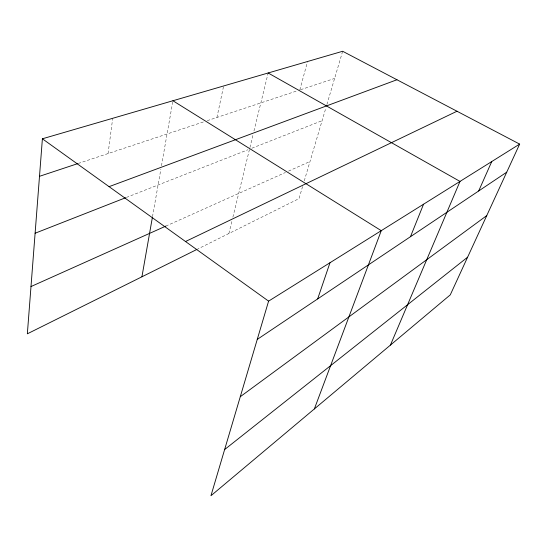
<?xml version="1.0" encoding="UTF-8"?>
<svg xmlns="http://www.w3.org/2000/svg" width="547" height="547" viewBox="0 0 547 547"><rect width="100%" height="100%" fill="white"/><g stroke="black" fill="none" stroke-linecap="round" stroke-linejoin="round"><path stroke-width="0.41" stroke-dasharray="2.73 2.05" d="M108.074 153.563L112.696 118.296M152.497 216.715L160.88 169.119M161.468 165.775L172.914 100.744M216.927 117.461L223.634 85.961M228.892 233.521L231.894 221.248M232.892 217.159L249.528 149.14M249.931 147.492L252.96 135.102M253.972 130.972L268.16 72.983M299.804 89.968L307.551 61.496M302.594 186.513L299.004 198.629L197.747 249.015M304.269 180.859L325.944 107.684M326.908 104.436L342.654 51.268M165.809 226.116L285.438 172.49M288.508 171.108L310.005 161.474M126.378 197.44L247.941 149.769M251.873 148.223L322.087 120.689M78.221 163.464L204.058 121.728M207.279 120.661L296.624 91.028M300.611 89.701L334.607 78.426"/><path stroke-width="0.82" d="M519.65 144.107L268.591 301.137L210.951 495.732L450.27 294.867L519.65 144.107L342.654 51.268L42.392 138.794L27.35 333.814L196.988 249.391M141.926 276.796L152.353 217.549M317.663 298.908L329.985 262.738M314.354 408.944L381.259 230.663L172.914 100.744M410.469 236.707L423.549 204.216M390.414 345.102L460 181.419L268.16 72.983M478.687 190.978L491.746 161.563M224.632 449.552L467.603 257.199M240.283 396.705L486.755 215.593M257.254 339.407L506.734 172.175M185.522 241.514L456.984 111.239M30.994 286.553L165.809 226.116M35.111 233.227L125.584 197.747M109.072 186.65L396.958 79.753M39.5 176.312L77.414 163.731M42.392 138.794L268.591 301.137"/></g></svg>
